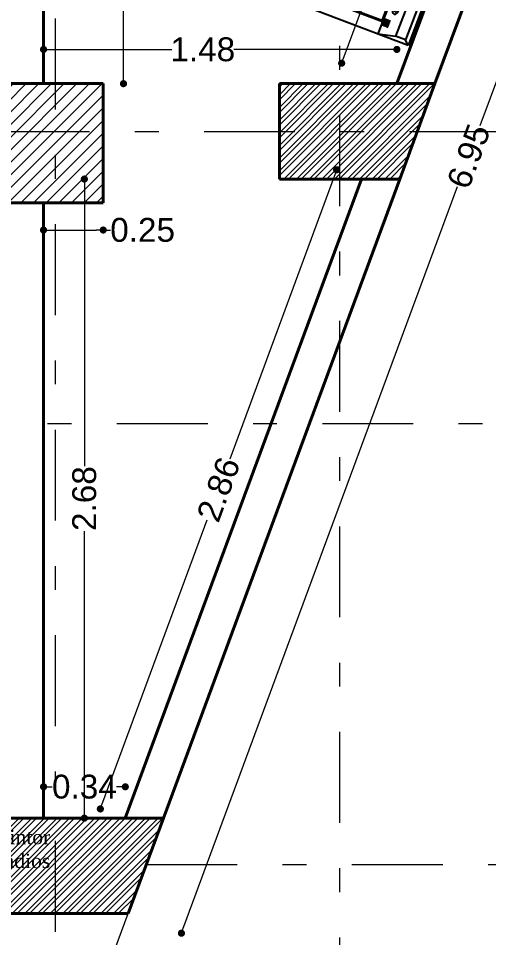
# Model space of a CAD drawing. Header units: inches. Extents: x 2908 to 3459, y -3172 to -55.
# Drawn here: x 3289.117 to 3291.089, y -188.099 to -184.244 of the extents above; entities that cross this region are included whole.
import ezdxf

# ---------------------------------------------------------------- set-up
doc = ezdxf.new("R2010")
doc.units = ezdxf.units.IN
doc.header["$MEASUREMENT"] = 0
doc.linetypes.add('DASHDOT', pattern=[25.4, 12.7, -6.35, 0, -6.35])
for name, color, linetype, lineweight in [('COTA', 1, 'Continuous', 9), ('E-EJES', 1, 'DASHDOT', 5), ('Estructura', 1, 'Continuous', 40), ('linea de linderos', 3, 'Continuous', 30), ('muros 2', 5, 'Continuous', 40), ('muros bajitos', 4, 'Continuous', 15)]:
    doc.layers.add(name, color=color, linetype=linetype, lineweight=lineweight)
doc.layers.add('MUE', color=124, linetype='Continuous')
doc.layers.add('TEXTO', color=4, linetype='Continuous')
doc.styles.add('Arial new', font='arial.ttf')
doc.styles.add('CONSTRUCTORA', font='times.ttf', dxfattribs={"height": 0.3})
doc.dimstyles.new('GUS', dxfattribs={"dimtxt": 0.1, "dimasz": 0.03, "dimexe": 0.05, "dimexo": 0.05, "dimgap": 0.005, "dimtad": 0, "dimzin": 1, "dimdsep": 46, "dimtxsty": 'Arial new', "dimblk": 'DOT', "dimcen": 0.01, "dimse1": 1, "dimse2": 1, "dimclrd": 1, "dimclre": 252, "dimclrt": 1, "dimaunit": 1, "dimadec": 0, "dimazin": 2, "dimtfac": 1, "dimtmove": 0, "dimatfit": 2, "dimldrblk": 'ARCHTICK', "dimfxl": 1, "dimlwd": -1, "dimlwe": -1, "dimarcsym": 1})

# ---------------------------------------------------------------- blocks, each defined once
blk = doc.blocks.new('_Dot')
at = {"color": 0, "linetype": 'ByBlock', "lineweight": -2}
blk.add_line((-0.5, 0), (-1, 0), dxfattribs=at)
at = {"color": 0, "linetype": 'ByBlock', "const_width": 0.5}
blk.add_lwpolyline([(-0.25, 0, 1), (0.25, 0, 1)], format="xyb", close=True, dxfattribs=at)
blk = doc.blocks.new('*D4522')
at = {"layer": 'COTA', "color": 1, "linetype": 'Continuous', "transparency": 16777216}
for p, q in [((3292.1998, -181.5927), (3291.0525, -184.6955)), ((3289.8111, -188.0525), (3290.9585, -184.9497))]:
    blk.add_line(p, q, dxfattribs=at)
at = {"layer": 'Defpoints', "color": 0, "transparency": 16777216}
for p in [(3291.9869, -181.482), (3292.2102, -181.5646), (3289.5774, -187.998)]:
    blk.add_point(p, dxfattribs=at)
at = {"layer": 'COTA', "color": 1, "transparency": 16777216, "xscale": 0.03, "yscale": 0.03, "zscale": 0.03}
for p, rotation in [((3292.2102, -181.5646), 69.70662671698605), ((3289.8007, -188.0806), 249.7066267169861)]:
    blk.add_blockref('_Dot', p, dxfattribs=dict(at, rotation=rotation))
at = {"layer": 'COTA', "color": 1, "transparency": 16777216, "insert": (3291.0055, -184.8226), "char_height": 0.1, "attachment_point": 5, "rotation": 69.7066, "style": 'Arial new'}
blk.add_mtext('6.95', dxfattribs=at)
blk = doc.blocks.new('_ArchTick')
at = {"color": 0, "linetype": 'ByBlock', "const_width": 0.15}
blk.add_lwpolyline([(-0.5, -0.5), (0.5, 0.5)], dxfattribs=at)
blk = doc.blocks.new('*D4529')
at = {"layer": 'COTA', "color": 1, "linetype": 'Continuous', "transparency": 16777216}
for p, q in [((3289.5577, -183.398), (3289.5577, -183.8125)), ((3289.5577, -184.488), (3289.5577, -184.0736))]:
    blk.add_line(p, q, dxfattribs=at)
at = {"layer": 'Defpoints', "color": 0, "transparency": 16777216}
for p in [(3289.2225, -183.368), (3289.5577, -183.368), (3289.2225, -184.518)]:
    blk.add_point(p, dxfattribs=at)
at = {"layer": 'COTA', "color": 1, "transparency": 16777216, "xscale": 0.03, "yscale": 0.03, "zscale": 0.03}
for p, rotation in [((3289.5577, -183.368), 90), ((3289.5577, -184.518), 270)]:
    blk.add_blockref('_Dot', p, dxfattribs=dict(at, rotation=rotation))
at = {"layer": 'COTA', "color": 1, "transparency": 16777216, "insert": (3289.5577, -183.943), "char_height": 0.1, "attachment_point": 5, "rotation": 90, "style": 'Arial new'}
blk.add_mtext('1.15', dxfattribs=at)
blk = doc.blocks.new('*D4530')
at = {"layer": 'COTA', "color": 1, "linetype": 'Continuous', "transparency": 16777216}
for p, q in [((3289.2525, -185.1318), (3289.4428, -185.1318)), ((3289.4728, -185.1318), (3289.5028, -185.1318))]:
    blk.add_line(p, q, dxfattribs=at)
at = {"layer": 'Defpoints', "color": 0, "transparency": 16777216}
for p in [(3289.4728, -184.918), (3289.2225, -185.018), (3289.4728, -185.1318)]:
    blk.add_point(p, dxfattribs=at)
at = {"layer": 'COTA', "color": 1, "transparency": 16777216, "xscale": 0.03, "yscale": 0.03, "zscale": 0.03, "rotation": 180}
blk.add_blockref('_Dot', (3289.2225, -185.1318), dxfattribs=at)
at = {"layer": 'COTA', "color": 1, "transparency": 16777216, "xscale": 0.03, "yscale": 0.03, "zscale": 0.03}
blk.add_blockref('_Dot', (3289.4728, -185.1318), dxfattribs=at)
at = {"layer": 'COTA', "color": 1, "transparency": 16777216, "insert": (3289.638, -185.1318), "char_height": 0.1, "attachment_point": 5, "style": 'Arial new'}
blk.add_mtext('0.25', dxfattribs=at)
blk = doc.blocks.new('*D4531')
at = {"layer": 'COTA', "color": 1, "linetype": 'Continuous', "transparency": 16777216}
for p, q in [((3289.3937, -184.948), (3289.3937, -186.1222)), ((3289.3937, -187.568), (3289.3937, -186.3939))]:
    blk.add_line(p, q, dxfattribs=at)
at = {"layer": 'Defpoints', "color": 0, "transparency": 16777216}
for p in [(3289.2225, -184.918), (3289.2225, -187.598), (3289.3937, -187.598)]:
    blk.add_point(p, dxfattribs=at)
at = {"layer": 'COTA', "color": 1, "transparency": 16777216, "xscale": 0.03, "yscale": 0.03, "zscale": 0.03}
for p, rotation in [((3289.3937, -184.918), 90), ((3289.3937, -187.598), 270)]:
    blk.add_blockref('_Dot', p, dxfattribs=dict(at, rotation=rotation))
at = {"layer": 'COTA', "color": 1, "transparency": 16777216, "insert": (3289.3937, -186.258), "char_height": 0.1, "attachment_point": 5, "rotation": 90, "style": 'Arial new'}
blk.add_mtext('2.68', dxfattribs=at)
blk = doc.blocks.new('*D4532')
at = {"layer": 'COTA', "color": 1, "linetype": 'Continuous', "transparency": 16777216}
for p, q in [((3289.2525, -187.4664), (3289.2593, -187.4664)), ((3289.5354, -187.4664), (3289.5286, -187.4664))]:
    blk.add_line(p, q, dxfattribs=at)
at = {"layer": 'Defpoints', "color": 0, "transparency": 16777216}
for p in [(3289.5654, -187.4664), (3289.2225, -187.598), (3289.5654, -187.598)]:
    blk.add_point(p, dxfattribs=at)
at = {"layer": 'COTA', "color": 1, "transparency": 16777216, "xscale": 0.03, "yscale": 0.03, "zscale": 0.03, "rotation": 180}
blk.add_blockref('_Dot', (3289.2225, -187.4664), dxfattribs=at)
at = {"layer": 'COTA', "color": 1, "transparency": 16777216, "xscale": 0.03, "yscale": 0.03, "zscale": 0.03}
blk.add_blockref('_Dot', (3289.5654, -187.4664), dxfattribs=at)
at = {"layer": 'COTA', "color": 1, "transparency": 16777216, "insert": (3289.3939, -187.4664), "char_height": 0.1, "attachment_point": 5, "style": 'Arial new'}
blk.add_mtext('0.34', dxfattribs=at)
blk = doc.blocks.new('*D4533')
at = {"layer": 'COTA', "color": 1, "linetype": 'Continuous', "transparency": 16777216}
for p, q in [((3290.4414, -184.9075), (3290.0034, -186.0921)), ((3289.4712, -187.5312), (3289.9093, -186.3466))]:
    blk.add_line(p, q, dxfattribs=at)
at = {"layer": 'Defpoints', "color": 0, "transparency": 16777216}
for p in [(3290.4518, -184.8794), (3290.5564, -184.918), (3289.5654, -187.598)]:
    blk.add_point(p, dxfattribs=at)
at = {"layer": 'COTA', "color": 1, "transparency": 16777216, "xscale": 0.03, "yscale": 0.03, "zscale": 0.03}
for p, rotation in [((3290.4518, -184.8794), 69.70662671701584), ((3289.4608, -187.5594), 249.7066267170158)]:
    blk.add_blockref('_Dot', p, dxfattribs=dict(at, rotation=rotation))
at = {"layer": 'COTA', "color": 1, "transparency": 16777216, "insert": (3289.9563, -186.2194), "char_height": 0.1, "attachment_point": 5, "rotation": 69.7066, "style": 'Arial new'}
blk.add_mtext('2.86', dxfattribs=at)
blk = doc.blocks.new('LAVADO01')
at = {"layer": 'MUE'}
for p, q in [((0.0099, 0.5976), (0.6013, 0.5976)), ((0.0099, 0.5976), (0.0279, 0.5796)), ((0.0099, 0.0249), (0.0099, 0.5976)), ((0.0279, 0.5796), (0.5833, 0.5796)), ((0.0279, 0.5346), (0.0279, 0.5796)), ((0.6013, 0.5976), (0.5833, 0.5796)), ((0.5833, 0.5796), (0.5833, 0.5346)), ((0.6013, 0.5976), (0.6013, 0.0249)), ((0.0099, 0.4626), (0.0279, 0.5346)), ((0.0279, 0.5346), (0.5833, 0.5346)), ((0.2349, 0.519), (0.1815, 0.519)), ((0.2349, 0.5186), (0.1815, 0.5186)), ((0.2349, 0.5181), (0.1815, 0.5181)), ((0.2349, 0.5136), (0.1815, 0.5136)), ((0.2349, 0.5091), (0.1815, 0.5091)), ((0.2349, 0.5046), (0.1815, 0.5046)), ((0.3258, 0.519), (0.2724, 0.519)), ((0.3258, 0.5186), (0.2724, 0.5186)), ((0.3258, 0.5181), (0.2724, 0.5181)), ((0.3258, 0.5136), (0.2724, 0.5136)), ((0.3258, 0.5091), (0.2724, 0.5091)), ((0.6013, 0.4626), (0.5833, 0.5346)), ((0.2349, 0.5001), (0.1815, 0.5001)), ((0.2349, 0.4956), (0.1815, 0.4956)), ((0.2349, 0.4911), (0.1815, 0.4911)), ((0.2349, 0.4866), (0.1815, 0.4866)), ((0.2349, 0.4821), (0.1815, 0.4821)), ((0.2349, 0.4776), (0.1815, 0.4776)), ((0.5632, 0.4895), (0.5292, 0.4895)), ((0.5632, 0.4891), (0.5292, 0.4891)), ((0.5632, 0.4886), (0.5292, 0.4886)), ((0.5632, 0.4841), (0.5292, 0.4841)), ((0.5632, 0.4796), (0.5292, 0.4796)), ((0.5632, 0.4751), (0.5292, 0.4751)), ((0.5632, 0.4706), (0.5292, 0.4706)), ((0.0099, 0.4626), (0.6013, 0.4626)), ((0.0639, 0.1329), (0.0639, 0.4626)), ((0.0639, 0.4581), (0.5473, 0.4581)), ((0.0684, 0.1329), (0.0684, 0.4626)), ((0.5428, 0.4626), (0.5428, 0.1329)), ((0.5473, 0.4626), (0.5473, 0.1329)), ((0.1841, 0.1014), (0.0999, 0.1014)), ((0.5113, 0.0969), (0.0999, 0.0969)), ((0.1903, 0.1086), (0.1841, 0.1014)), ((0.4014, 0.1149), (0.204, 0.1149)), ((0.4154, 0.1082), (0.421, 0.1014)), ((0.5113, 0.1014), (0.421, 0.1014)), ((0.5833, 0.0069), (0.0279, 0.0069))]:
    blk.add_line(p, q, dxfattribs=at)
for centre, radius, start, end in [((0.1236, 0.4895), 0.0329, 16.038, 163.962), ((0.1236, 0.4895), 0.0239, 22.365, 157.635), ((0.3656, 0.4941), 0.0159, 12.3736, 167.6264), ((0.4837, 0.4929), 0.0159, 12.3736, 167.6264), ((0.1236, 0.5077), 0.0329, 196.038, 343.962), ((0.1236, 0.5077), 0.0239, 202.365, 337.635), ((0.3656, 0.5009), 0.0159, 192.3736, 347.6264), ((0.3656, 0.4941), 0.00689, 29.6297, 150.3703), ((0.3656, 0.5009), 0.00689, 209.6297, 330.3703), ((0.4837, 0.4997), 0.0159, 192.3736, 347.6264), ((0.4837, 0.4929), 0.00689, 29.6297, 150.3703), ((0.4837, 0.4997), 0.00689, 209.6297, 330.3703), ((0.0999, 0.1329), 0.036, 180, 270), ((0.0999, 0.1329), 0.0315, 180, 270), ((0.5113, 0.1329), 0.0315, 270, 0), ((0.5113, 0.1329), 0.036, 270, 0), ((0.204, 0.0969), 0.018, 90, 139.4084), ((0.4014, 0.0969), 0.018, 39.1404, 90), ((0.0279, 0.0249), 0.018, 180, 270), ((0.5833, 0.0249), 0.018, 270, 0)]:
    blk.add_arc(centre, radius, start, end, dxfattribs=at)
blk = doc.blocks.new('*D4634')
at = {"layer": 'COTA', "color": 1, "linetype": 'Continuous', "transparency": 16777216}
for p, q in [((3290.7587, -183.6594), (3290.6679, -183.905)), ((3290.4832, -184.4043), (3290.5741, -184.1587))]:
    blk.add_line(p, q, dxfattribs=at)
at = {"layer": 'Defpoints', "color": 0, "transparency": 16777216}
for p in [(3290.7691, -183.6312), (3291.0006, -183.7168), (3290.7043, -184.518)]:
    blk.add_point(p, dxfattribs=at)
at = {"layer": 'COTA', "color": 1, "transparency": 16777216, "xscale": 0.03, "yscale": 0.03, "zscale": 0.03}
for p, rotation in [((3290.7691, -183.6312), 69.70662671695159), ((3290.4728, -184.4324), 249.7066267169516)]:
    blk.add_blockref('_Dot', p, dxfattribs=dict(at, rotation=rotation))
at = {"layer": 'COTA', "color": 1, "transparency": 16777216, "insert": (3290.621, -184.0318), "char_height": 0.1, "attachment_point": 5, "rotation": 69.7066, "style": 'Arial new'}
blk.add_mtext('0.85', dxfattribs=at)
blk = doc.blocks.new('*D4648')
at = {"layer": 'COTA', "color": 1, "linetype": 'Continuous', "transparency": 16777216}
for p, q in [((3289.2525, -184.3746), (3289.76, -184.3746)), ((3290.6743, -184.3746), (3290.0206, -184.3746))]:
    blk.add_line(p, q, dxfattribs=at)
at = {"layer": 'Defpoints', "color": 0, "transparency": 16777216}
for p in [(3290.7043, -184.3746), (3289.2225, -184.518), (3290.7043, -184.518)]:
    blk.add_point(p, dxfattribs=at)
at = {"layer": 'COTA', "color": 1, "transparency": 16777216, "xscale": 0.03, "yscale": 0.03, "zscale": 0.03, "rotation": 180}
blk.add_blockref('_Dot', (3289.2225, -184.3746), dxfattribs=at)
at = {"layer": 'COTA', "color": 1, "transparency": 16777216, "xscale": 0.03, "yscale": 0.03, "zscale": 0.03}
blk.add_blockref('_Dot', (3290.7043, -184.3746), dxfattribs=at)
at = {"layer": 'COTA', "color": 1, "transparency": 16777216, "insert": (3289.8903, -184.3746), "char_height": 0.1, "attachment_point": 5, "style": 'Arial new'}
blk.add_mtext('1.48', dxfattribs=at)
blk = doc.blocks.new('*D4686')
at = {"layer": 'COTA', "color": 1, "linetype": 'Continuous', "transparency": 16777216}
for p, q in [((3289.2525, -184.3746), (3289.76, -184.3746)), ((3290.6743, -184.3746), (3290.0206, -184.3746))]:
    blk.add_line(p, q, dxfattribs=at)
at = {"layer": 'Defpoints', "color": 0, "transparency": 16777216}
for p in [(3290.7043, -184.3746), (3289.2225, -184.518), (3290.7043, -184.518)]:
    blk.add_point(p, dxfattribs=at)
at = {"layer": 'COTA', "color": 1, "transparency": 16777216, "xscale": 0.03, "yscale": 0.03, "zscale": 0.03, "rotation": 180}
blk.add_blockref('_Dot', (3289.2225, -184.3746), dxfattribs=at)
at = {"layer": 'COTA', "color": 1, "transparency": 16777216, "xscale": 0.03, "yscale": 0.03, "zscale": 0.03}
blk.add_blockref('_Dot', (3290.7043, -184.3746), dxfattribs=at)
at = {"layer": 'COTA', "color": 1, "transparency": 16777216, "insert": (3289.8903, -184.3746), "char_height": 0.1, "attachment_point": 5, "style": 'Arial new'}
blk.add_mtext('1.48', dxfattribs=at)
blk = doc.blocks.new('*D4694')
at = {"layer": 'COTA', "color": 1, "linetype": 'Continuous', "transparency": 16777216}
for p, q in [((3290.7587, -183.6594), (3290.6679, -183.905)), ((3290.4832, -184.4043), (3290.5741, -184.1587))]:
    blk.add_line(p, q, dxfattribs=at)
at = {"layer": 'Defpoints', "color": 0, "transparency": 16777216}
for p in [(3290.7691, -183.6312), (3291.0006, -183.7168), (3290.7043, -184.518)]:
    blk.add_point(p, dxfattribs=at)
at = {"layer": 'COTA', "color": 1, "transparency": 16777216, "xscale": 0.03, "yscale": 0.03, "zscale": 0.03}
for p, rotation in [((3290.7691, -183.6312), 69.70662671695159), ((3290.4728, -184.4324), 249.7066267169516)]:
    blk.add_blockref('_Dot', p, dxfattribs=dict(at, rotation=rotation))
at = {"layer": 'COTA', "color": 1, "transparency": 16777216, "insert": (3290.621, -184.0318), "char_height": 0.1, "attachment_point": 5, "rotation": 69.7066, "style": 'Arial new'}
blk.add_mtext('0.85', dxfattribs=at)
blk = doc.blocks.new('estructura 4')
at = {"layer": 'muros bajitos'}
h = blk.add_hatch(dxfattribs=at)
h.set_pattern_fill('ANSI31', color=256, scale=0.3, style=0)
h.set_pattern_definition([(45, (116.259833, -62.25497), (-0.0265165043, 0.0265165043), [])])
h.paths.add_polyline_path([(3391.8196, -208.9933), (3391.4193, -208.9933), (3391.4193, -209.4933), (3391.8196, -209.4933)])
h = blk.add_hatch(dxfattribs=at)
h.set_pattern_fill('ANSI31', color=256, scale=0.3, style=0)
h.set_pattern_definition([(45, (102.346805, -68.91798), (-0.0265165043, 0.0265165043), [])])
h.paths.add_polyline_path([(3393.211, -208.9933), (3392.5582, -208.9933), (3392.5582, -209.3933), (3393.0631, -209.3933)])
h = blk.add_hatch(dxfattribs=at)
h.set_pattern_fill('ANSI31', color=256, scale=0.3, style=0)
h.set_pattern_definition([(45, (101.207884, -71.99798), (-0.0265165043, 0.0265165043), [])])
h.paths.add_polyline_path([(3392.0721, -212.0733), (3391.4193, -212.0733), (3391.4193, -212.4733), (3391.9242, -212.4733)])
at = {"layer": 'Estructura'}
for p, q in [((3391.4193, -208.9933), (3391.8196, -208.9933)), ((3391.8196, -208.9933), (3391.8196, -209.4933)), ((3392.5582, -209.3933), (3392.5582, -208.9933)), ((3392.5582, -209.3933), (3392.5582, -208.9933)), ((3393.211, -208.9933), (3392.5582, -208.9933)), ((3393.211, -208.9933), (3393.0631, -209.3933)), ((3393.211, -208.9933), (3393.0631, -209.3933)), ((3393.0631, -209.3933), (3392.5582, -209.3933)), ((3393.0631, -209.3933), (3392.5582, -209.3933)), ((3391.8196, -209.4933), (3391.4193, -209.4933)), ((3392.0721, -212.0733), (3391.4193, -212.0733)), ((3392.0721, -212.0733), (3391.9242, -212.4733)), ((3392.0721, -212.0733), (3391.9242, -212.4733)), ((3391.9242, -212.4733), (3391.4193, -212.4733)), ((3391.9242, -212.4733), (3391.4193, -212.4733))]:
    blk.add_line(p, q, dxfattribs=at)

msp = doc.modelspace()

# ---------------------------------------------------------------- hatches: boundary and pattern name
at = {"layer": 'COTA'}
h = msp.add_hatch(dxfattribs=at)
h.set_pattern_fill('ANSI31', color=256, scale=0.3, style=0)
h.set_pattern_definition([(45, (0, -44.442717), (-0.0265165043, 0.0265165043), [])])
h.paths.add_polyline_path([(3290.8642, -184.518), (3290.2114, -184.518), (3290.2114, -184.918), (3290.7163, -184.918)])
h = msp.add_hatch(dxfattribs=at)
h.set_pattern_fill('ANSI31', color=256, scale=0.3, style=0)
h.set_pattern_definition([(45, (-1.13892, -47.522717), (-0.0265165043, 0.0265165043), [])])
h.paths.add_polyline_path([(3289.7253, -187.598), (3289.0725, -187.598), (3289.0725, -187.998), (3289.5774, -187.998)])

# ---------------------------------------------------------------- linework, layer by layer
msp.add_line((3289.5774, -187.998), (3289.1475, -187.998), dxfattribs=at)
at = {"layer": 'E-EJES', "ltscale": 0.03}
for p, q in [((3289.2726, -189.7982), (3289.2726, -179.4785)), ((3290.4639, -179.4785), (3290.4639, -189.7982)), ((3277.8279, -184.718), (3293.0976, -184.718)), ((3276.5999, -185.9427, -7.182), (3294.3082, -185.9431, -7.182)), ((3289.6537, -187.7917), (3293.0976, -187.7917))]:
    msp.add_line(p, q, dxfattribs=at)
at = {"layer": 'Estructura'}
for p, q in [((3290.2114, -184.918), (3290.2114, -184.518)), ((3290.2114, -184.918), (3290.2114, -184.518)), ((3290.8642, -184.518), (3290.2114, -184.518)), ((3290.8642, -184.518), (3290.7163, -184.918)), ((3290.8642, -184.518), (3290.7163, -184.918)), ((3290.7163, -184.918), (3290.2114, -184.918)), ((3290.7163, -184.918), (3290.2114, -184.918)), ((3289.7253, -187.598), (3289.0725, -187.598)), ((3289.7253, -187.598), (3289.5774, -187.998)), ((3289.7253, -187.598), (3289.5774, -187.998)), ((3289.5774, -187.998), (3289.0725, -187.998)), ((3289.5774, -187.998), (3289.0725, -187.998))]:
    msp.add_line(p, q, dxfattribs=at)
at = {"layer": 'muros 2'}
for p, q in [((3291.6785, -181.8836), (3290.7043, -184.518)), ((3291.839, -181.882), (3290.8642, -184.518)), ((3291.839, -181.882), (3290.8642, -184.518)), ((3289.2225, -184.518), (3289.2225, -183.368)), ((3290.5564, -184.918), (3289.5654, -187.598)), ((3290.7163, -184.918), (3289.7253, -187.598)), ((3290.7163, -184.918), (3289.7253, -187.598)), ((3289.2225, -186.2056), (3289.2225, -185.018)), ((3289.2225, -187.598), (3289.2225, -185.018))]:
    msp.add_line(p, q, dxfattribs=at)
at = {"layer": 'muros bajitos'}
msp.add_line((3289.5217, -188.1486), (3289.5774, -187.998), dxfattribs=at)

# ---------------------------------------------------------------- block references
at = {"layer": 'linea de linderos'}
msp.add_blockref('estructura 4', (-102.3468, 24.4753), dxfattribs=at)
at = {"layer": 'MUE', "rotation": 249.1800312633136}
msp.add_blockref('LAVADO01', (3290.4065, -183.5831), dxfattribs=at)

# ---------------------------------------------------------------- texts
at = {"layer": 'TEXTO', "insert": (3289.2509, -187.6471), "char_height": 0.06, "attachment_point": 3, "rotation": 0.0038, "style": 'CONSTRUCTORA'}
msp.add_mtext_dynamic_manual_height_columns('Extintor\\P contra incendios', width=3.563847, gutter_width=0.5, heights=[0], dxfattribs=at)

# ---------------------------------------------------------------- dimensions: what is measured, and where the dimension line sits
at = {"layer": 'COTA'}
for p1, p2, distance, picture, middle in [((3289.5774, -187.998), (3291.9869, -181.482), -0.2381, '*D4522', (3291.0055, -184.8226)), ((3290.7043, -184.518), (3291.0006, -183.7168), 0.2468, '*D4634', (3290.621, -184.0318)), ((3290.7043, -184.518), (3291.0006, -183.7168), 0.2468, '*D4694', (3290.621, -184.0318)), ((3289.5654, -187.598), (3290.5564, -184.918), 0.1115, '*D4533', (3289.9563, -186.2194))]:
    dim = msp.add_aligned_dim(p1=p1, p2=p2, distance=distance, dimstyle='GUS', dxfattribs=at)
    dim.commit()
    dim.dimension.update_dxf_attribs({"geometry": picture, "text_midpoint": middle})
for base, p1, p2, picture, middle in [((3289.5577, -183.368), (3289.2225, -184.518), (3289.2225, -183.368), '*D4529', (3289.5577, -183.943)), ((3289.3937, -187.598), (3289.2225, -184.918), (3289.2225, -187.598), '*D4531', (3289.3937, -186.258))]:
    dim = msp.add_linear_dim(base=base, p1=p1, p2=p2, angle=90, dimstyle='GUS', dxfattribs=at)
    dim.commit()
    dim.dimension.update_dxf_attribs({"geometry": picture, "text_midpoint": middle})
for picture in ['*D4648', '*D4686']:
    dim = msp.add_linear_dim(base=(3290.7043, -184.3746), p1=(3289.2225, -184.518), p2=(3290.7043, -184.518), angle=0, dimstyle='GUS', dxfattribs=at)
    dim.commit()
    dim.dimension.update_dxf_attribs({"geometry": picture, "text_midpoint": (3289.8903, -184.3746), "dimtype": 161})
for base, p1, p2, picture, middle in [((3289.4728, -185.1318), (3289.2225, -185.018), (3289.4728, -184.918), '*D4530', (3289.638, -185.1318)), ((3289.5654, -187.4664), (3289.2225, -187.598), (3289.5654, -187.598), '*D4532', (3289.3939, -187.4664))]:
    dim = msp.add_linear_dim(base=base, p1=p1, p2=p2, dimstyle='GUS', dxfattribs=at)
    dim.commit()
    dim.dimension.update_dxf_attribs({"geometry": picture, "text_midpoint": middle})

doc.saveas('drawing.dxf')
